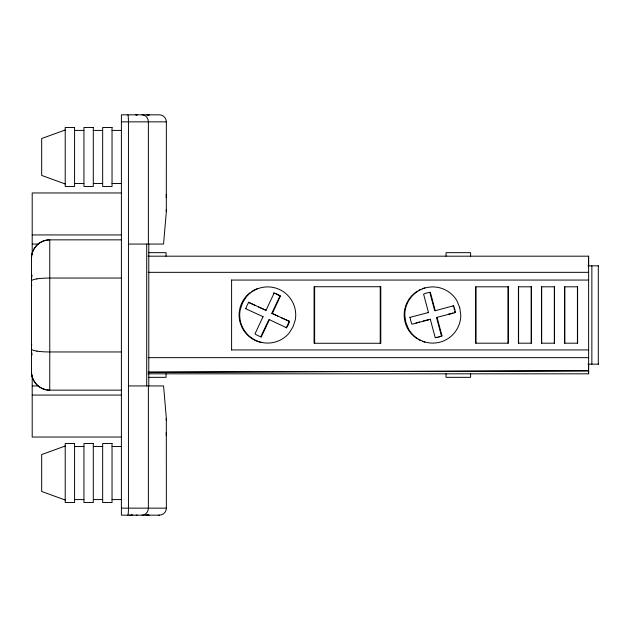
<?xml version="1.0" encoding="UTF-8"?>
<svg xmlns="http://www.w3.org/2000/svg" width="630" height="630" viewBox="0 0 630 630"><rect width="100%" height="100%" fill="white"/><g stroke="black" fill="none" stroke-linecap="round" stroke-linejoin="round"><path stroke-width="0.94" d="M148.011 256.182L588.625 256.182L588.633 357.667L588.625 373.818L148.011 373.818M128.449 385.938L163.579 385.938L166.32 418.107L166.352 508.142A7.024 7.024 0 0 1 159.327 515.167L121.401 515.167L121.401 114.833L159.327 114.833A7.024 7.024 0 0 1 166.352 121.858L166.32 211.893L163.556 244.062L128.449 244.062M121.401 390.151L49.762 390.151A18.262 18.262 0 0 1 38.091 385.938C33.996 382.481 31.539 377.252 31.5 371.889L31.5 258.111C31.539 252.748 33.996 247.519 38.091 244.062A18.262 18.262 0 0 1 49.762 239.849L121.401 239.849M31.791 275.239L31.5 278.476L31.854 274.893M31.5 258.111C31.342 248.346 39.997 239.715 49.762 239.849L49.762 390.151C39.997 390.285 31.342 381.654 31.5 371.889M245.322 308.558L263.064 316.669L254.977 333.9A22.83 22.751 90 0 0 261.316 336.892L269.396 319.662L286.571 327.765A22.83 22.751 -90 0 0 289.548 321.41L271.814 313.307L279.893 296.076L280.46 296.076L272.373 313.307M258.607 307.07L266.041 310.314L274.121 293.084A22.83 22.751 -90 0 1 280.46 296.076M31.5 280.964L31.846 280.382A18.585 3.016 0.4 0 1 36.91 278.893M31.5 285.603L31.854 285.099M131.662 514.923L131.221 515.167L132.843 515.001M65.213 129.969L41.682 138.529L41.682 175.416L65.213 183.984M65.213 446.016L41.682 454.584L41.682 491.471L65.213 500.031M158.626 515.167L159.327 515.167M148.263 514.923L146.648 515.167M409.602 317.449L428.495 312.519L423.588 294.123A22.83 22.751 -90 0 1 430.345 292.304L435.259 310.7L453.592 305.77A22.83 22.751 90 0 1 455.403 312.551L436.511 317.481L441.417 335.877L441.984 335.877L437.07 317.481M415.997 323.001L419.659 322.009M423.328 321.024L430.306 319.3L435.22 337.696A22.83 22.751 90 0 0 441.984 335.877M448.426 314.283L453.009 313.047M430.306 319.3L411.973 324.23A22.83 22.751 -90 0 1 410.161 317.449M36.808 278.877L39.58 278.523M136.112 515.167L137.143 515.08M148.011 515.167L149.082 515.08L145.995 515.167M148.034 372.102L588.633 370.81L148.459 372.322M121.401 121.858L166.352 121.858M74.576 130.426L83.94 130.426M93.303 130.426L102.666 130.426M112.038 130.426L121.401 130.426M74.576 183.527L83.94 183.527M93.303 183.527L102.666 183.527M112.038 183.527L121.401 183.527M121.401 192.961L32.201 192.961L32.201 254.583M32.201 234.935L121.401 234.935M32.201 244.062L38.091 244.062M148.593 252.669L166.06 252.669L166.06 256.182M587.947 265.836L598.5 265.836M148.152 272.333L588.633 272.333M121.401 278.043L49.762 278.043A18.105 2.772 0 0 0 39.627 278.531M231.462 280.059L588.633 280.059M429.786 292.304L430.345 292.304M274.121 293.084L273.562 293.084A22.83 22.751 -90 0 1 274.893 293.525M248.307 302.211L266.041 310.314M453.592 305.77L453.033 305.77A22.83 22.751 90 0 1 453.561 307.078M435.259 310.7L434.7 310.7L430.03 293.226M427.935 312.519L428.495 312.519M455.403 312.551L454.844 312.551A22.83 22.751 90 0 0 454.647 311.157M262.497 316.669L263.064 316.669M269.396 319.662L268.829 319.662L260.749 336.892L261.316 336.892M281.256 317.764L289.548 321.41M286.004 327.765L286.571 327.765M231.462 349.941L588.633 349.941M121.401 351.957L49.762 351.957A18.105 2.772 0 0 1 39.627 351.469M148.152 357.667L588.633 357.667M587.947 364.164L598.5 364.164M148.593 377.331L166.06 377.331L166.06 373.818M32.201 385.938L38.091 385.938M32.201 395.065L121.401 395.065M121.401 437.039L32.201 437.039L32.201 375.417M74.576 446.473L83.94 446.473M93.303 446.473L102.666 446.473M112.038 446.473L121.401 446.473M74.576 499.574L83.94 499.574M93.303 499.574L102.666 499.574M112.038 499.574L121.401 499.574M121.401 508.142L166.352 508.142M135.765 114.833L137.143 114.92L136.112 114.833M149.153 114.92L148.026 114.833L149.082 114.92M129.536 515.167L130.386 515.167M36.808 351.123L39.58 351.477M147.475 114.833L148.263 115.077M146.869 114.833L147.483 115.077M249.165 302.613L255.174 305.448M271.814 313.307L277.822 316.142M31.5 344.397L31.854 344.901M31.5 349.036L31.846 349.618A18.585 3.016 -0.4 0 0 36.91 351.107M31.854 355.107L31.5 351.524L31.791 354.761M598.295 265.836L598.295 364.164M591.861 265.836L591.861 364.164M588.593 256.182L588.593 265.986M588.593 364.014L588.593 373.818M577.419 286.808L577.419 343.192M564.787 286.808L564.787 343.192M554.321 286.808L554.321 343.192M541.682 286.808L541.682 343.192M531.216 286.808L531.216 343.192M518.584 286.808L518.584 343.192M508.119 286.808L508.119 343.192M475.878 286.808L475.878 343.192M470.61 256.182L470.61 252.669L446.032 252.669L446.032 256.182M470.61 373.818L470.61 377.331L446.032 377.331L446.032 373.818M380.229 286.729L380.229 343.271M314.638 286.729L314.638 343.271M231.604 280.059L231.604 349.941M148.79 243.771L148.79 386.229M148.373 244.062L148.373 121.858A7.024 6.308 -90 0 0 142.073 114.833M148.373 385.938L148.373 508.142A7.024 6.308 -90 0 1 142.073 515.167M146.711 244.062L146.711 385.938M440.118 336.404A22.83 22.751 -90 0 1 438.787 336.853M437.433 337.223A22.83 22.751 -90 0 1 436.055 337.499M454.009 308.416A22.83 22.751 90 0 1 454.372 309.779M424.919 342.137A28.09 28.004 -90 0 1 422.305 341.295M420.604 340.586A28.09 28.004 -90 0 1 418.958 339.775M417.383 338.861A28.09 28.004 -90 0 1 413.02 335.499M412.366 334.869A28.09 28.004 -90 0 1 405.114 307.731M405.366 306.849A28.09 28.004 -90 0 1 407.476 301.754M407.917 300.951A28.09 28.004 -90 0 1 412.366 295.131M413.02 294.501A28.09 28.004 -90 0 1 417.383 291.139M418.958 290.225A28.09 28.004 -90 0 1 420.604 289.414M422.305 288.705A28.09 28.004 -90 0 1 424.919 287.863M245.889 308.558A22.83 22.751 90 0 1 248.866 302.211M276.2 294.045A22.83 22.751 -90 0 1 279.893 296.076M288.989 321.41A22.83 22.751 -90 0 1 286.76 326.576M262.143 342.633A28.09 28.004 -90 0 1 241.077 325.356M240.755 324.505A28.09 28.004 -90 0 1 239.542 310.015M239.715 309.117A28.09 28.004 -90 0 1 250.378 292.454M251.874 291.414A28.09 28.004 -90 0 1 257.615 288.556M166.076 435.582A14.821 3.938 1.9 0 0 166.281 435.22L166.352 434.85A7.024 6.143 0 0 0 166.005 432.952M166.068 194.418A14.97 3.977 -1.9 0 1 166.352 195.15A7.024 6.143 0 0 1 166.005 197.048M166.352 209.396A7.024 5.418 0 0 1 166.005 211.074M127.843 515.167A7.024 0.614 90 0 0 128.449 508.142L128.449 121.858A7.024 0.614 90 0 0 127.843 114.833M166.005 418.926A7.024 5.418 0 0 1 166.352 420.604M242.463 303.061L240.156 310.015A28.09 28.004 -90 0 0 289.107 333.12L292.974 326.915L295.281 319.961A28.09 28.004 -90 0 0 246.33 296.856L242.463 303.061M74.576 127.48L65.213 127.48L65.213 186.472L74.576 186.472L74.576 127.48M93.303 127.48L83.94 127.48L83.94 186.472L93.303 186.472L93.303 127.48M112.038 127.48L102.666 127.48L102.666 186.472L112.038 186.472L112.038 127.48M380.788 286.729L314.071 286.729L314.071 343.271L380.788 343.271L380.788 286.729M508.284 286.808L475.713 286.808L475.713 343.192L508.284 343.192L508.284 286.808M531.389 286.808L518.411 286.808L518.411 343.192L531.389 343.192L531.389 286.808M554.487 286.808L541.516 286.808L541.516 343.192L554.487 343.192L554.487 286.808M577.592 286.808L564.614 286.808L564.614 343.192L577.592 343.192L577.592 286.808M74.576 443.528L65.213 443.528L65.213 502.519L74.576 502.519L74.576 443.528M93.303 443.528L83.94 443.528L83.94 502.519L93.303 502.519L93.303 443.528M112.038 443.528L102.666 443.528L102.666 502.519L112.038 502.519L112.038 443.528M459.75 307.755L457.034 300.951A28.09 28.004 -90 0 0 404.783 315L405.822 322.245L408.531 329.049A28.09 28.004 -90 0 0 460.79 315L459.75 307.755"/></g></svg>
